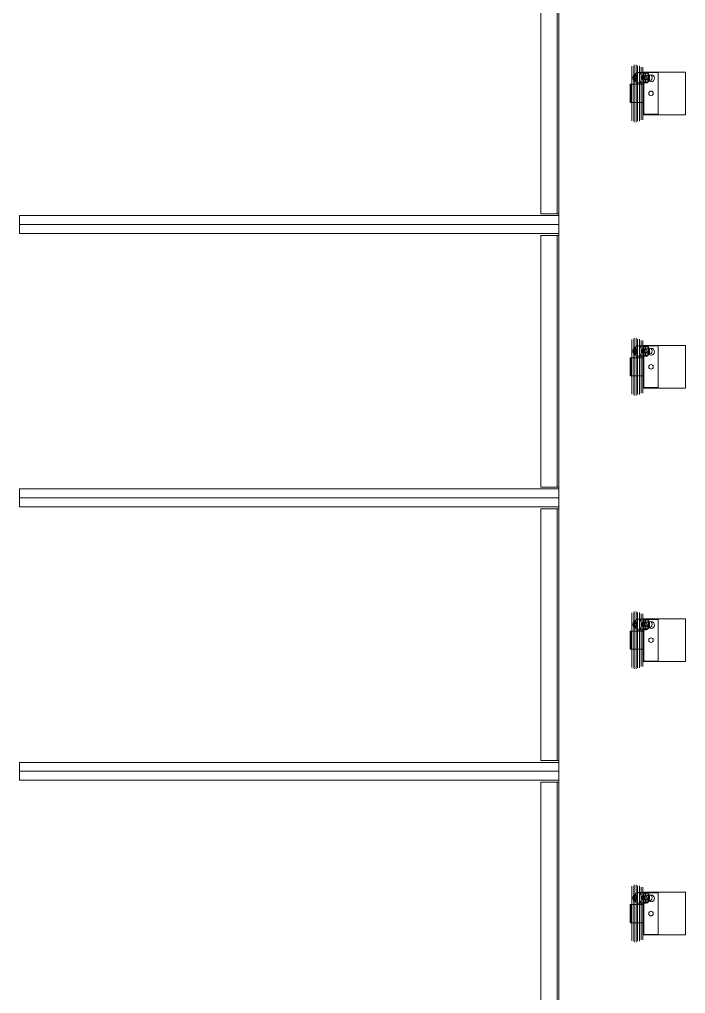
# Model space of a CAD drawing. Header units: millimetres. Extents: x -637480 to 299894, y -125373 to 39000.
# Drawn here: x 133570 to 137276, y 3375 to 8790 of the extents above; entities that cross this region are included whole.
import ezdxf

# ---------------------------------------------------------------- set-up
doc = ezdxf.new("R2010")
doc.units = ezdxf.units.MM
for name, color, linetype, lineweight in [('AM_BOR', 4, 'Continuous', 25), ('Xref building Toll$0$C-PRKG', 70, 'Continuous', 9), ('Xref building Toll$0$E-ELEC-EQPM', 71, 'Continuous', 9)]:
    doc.layers.add(name, color=color, linetype=linetype, lineweight=lineweight)

# ---------------------------------------------------------------- blocks, each defined once
blk = doc.blocks.new('Xref building Toll$0$_SBAMHE4-3000X1520 Parking 90_1 - MHE4 1_52X3-1680944-MASTER GROUND FLOOR')
at = {"layer": 'Xref building Toll$0$C-PRKG'}
for p, q in [((50, 3000), (-50, 3000)), ((-50, 3000), (-50, 0)), ((-50, 0), (-50, 3000)), ((-50, 3000), (50, 3000)), ((-50, 3000), (-50, 3000)), ((0, 0), (0, 3000)), ((50, 0), (50, 3000)), ((50, 3000), (50, 0)), ((50, 3000), (50, 3000)), ((1570, 3000), (1470, 3000)), ((1470, 3000), (1470, 0)), ((1470, 0), (1470, 3000)), ((1470, 3000), (1570, 3000)), ((1470, 3000), (1470, 3000)), ((1570, 3000), (1470, 3000)), ((1470, 3000), (1470, 0)), ((1470, 0), (1470, 3000)), ((1470, 3000), (1570, 3000)), ((1470, 3000), (1470, 3000)), ((1520, 0), (1520, 3000)), ((1520, 0), (1520, 3000)), ((1570, 0), (1570, 3000)), ((1570, 3000), (1570, 0)), ((1570, 3000), (1570, 3000)), ((1570, 0), (1570, 3000)), ((1570, 3000), (1570, 0)), ((1570, 3000), (1570, 3000)), ((3090, 3000), (2990, 3000)), ((2990, 3000), (2990, 0)), ((2990, 0), (2990, 3000)), ((2990, 3000), (3090, 3000)), ((2990, 3000), (2990, 3000)), ((3090, 3000), (2990, 3000)), ((2990, 3000), (2990, 0)), ((2990, 0), (2990, 3000)), ((2990, 3000), (3090, 3000)), ((2990, 3000), (2990, 3000)), ((3040, 0), (3040, 3000)), ((3040, 0), (3040, 3000)), ((3090, 0), (3090, 3000)), ((3090, 3000), (3090, 0)), ((3090, 3000), (3090, 3000)), ((3090, 0), (3090, 3000)), ((3090, 3000), (3090, 0)), ((3090, 3000), (3090, 3000)), ((4610, 3000), (4510, 3000)), ((4510, 3000), (4510, 0)), ((4510, 0), (4510, 3000)), ((4510, 3000), (4610, 3000)), ((4510, 3000), (4510, 3000)), ((4610, 3000), (4510, 3000)), ((4510, 3000), (4510, 0)), ((4510, 0), (4510, 3000)), ((4510, 3000), (4610, 3000)), ((4510, 3000), (4510, 3000)), ((4560, 0), (4560, 3000)), ((4560, 0), (4560, 3000)), ((4610, 0), (4610, 3000)), ((4610, 3000), (4610, 0)), ((4610, 3000), (4610, 3000)), ((4610, 0), (4610, 3000)), ((4610, 3000), (4610, 0)), ((4610, 3000), (4610, 3000)), ((6130, 3000), (6030, 3000)), ((6030, 3000), (6030, 0)), ((6030, 0), (6030, 3000)), ((6030, 3000), (6130, 3000)), ((6030, 3000), (6030, 3000)), ((6130, 3000), (6030, 3000)), ((6030, 3000), (6030, 0)), ((6030, 0), (6030, 3000)), ((6030, 3000), (6130, 3000)), ((6030, 3000), (6030, 3000)), ((6080, 0), (6080, 3000)), ((6080, 0), (6080, 3000)), ((6130, 0), (6130, 3000)), ((6130, 3000), (6130, 0)), ((6130, 3000), (6130, 3000)), ((6130, 0), (6130, 3000)), ((6130, 3000), (6130, 0)), ((6130, 3000), (6130, 3000)), ((7650, 3000), (7550, 3000)), ((7550, 3000), (7550, 0)), ((7550, 0), (7550, 3000)), ((7550, 3000), (7650, 3000)), ((7550, 3000), (7550, 3000)), ((7650, 3000), (7550, 3000)), ((7550, 3000), (7550, 0)), ((7550, 0), (7550, 3000)), ((7550, 3000), (7650, 3000)), ((7550, 3000), (7550, 3000)), ((7600, 0), (7600, 3000)), ((7600, 0), (7600, 3000)), ((7650, 0), (7650, 3000)), ((7650, 3000), (7650, 0)), ((7650, 3000), (7650, 3000)), ((7650, 0), (7650, 3000)), ((7650, 3000), (7650, 0)), ((7650, 3000), (7650, 3000)), ((9170, 3000), (9070, 3000)), ((9070, 3000), (9070, 0)), ((9070, 0), (9070, 3000)), ((9070, 3000), (9170, 3000)), ((9070, 3000), (9070, 3000)), ((9170, 3000), (9070, 3000)), ((9070, 3000), (9070, 0)), ((9070, 0), (9070, 3000)), ((9070, 3000), (9170, 3000)), ((9070, 3000), (9070, 3000)), ((9120, 0), (9120, 3000)), ((9120, 0), (9120, 3000)), ((9170, 0), (9170, 3000)), ((9170, 3000), (9170, 0)), ((9170, 3000), (9170, 3000)), ((9170, 0), (9170, 3000)), ((9170, 3000), (9170, 0)), ((9170, 3000), (9170, 3000)), ((10690, 3000), (10590, 3000)), ((10590, 3000), (10590, 0)), ((10590, 0), (10590, 3000)), ((10590, 3000), (10690, 3000)), ((10590, 3000), (10590, 3000)), ((10640, 0), (10640, 3000)), ((10690, 0), (10690, 3000)), ((10690, 3000), (10690, 0)), ((10690, 3000), (10690, 3000)), ((1460, 100), (60, 100)), ((60, 100), (60, 0)), ((60, 100), (60, 95)), ((60, 100), (60, 100)), ((1460, 100), (60, 100)), ((60, 17.5), (60, 95)), ((1460, 100), (1460, 100)), ((1460, 95), (1460, 100)), ((1460, 0), (1460, 100)), ((1460, 95), (1460, 17.5)), ((2980, 100), (1580, 100)), ((1580, 100), (1580, 0)), ((1580, 100), (1580, 95)), ((1580, 100), (1580, 100)), ((2980, 100), (1580, 100)), ((1580, 17.5), (1580, 95)), ((2980, 100), (2980, 100)), ((2980, 95), (2980, 100)), ((2980, 0), (2980, 100)), ((2980, 95), (2980, 17.5)), ((4500, 100), (3100, 100)), ((3100, 100), (3100, 0)), ((3100, 100), (3100, 95)), ((3100, 100), (3100, 100)), ((4500, 100), (3100, 100)), ((3100, 17.5), (3100, 95)), ((4500, 100), (4500, 100)), ((4500, 95), (4500, 100)), ((4500, 0), (4500, 100)), ((4500, 95), (4500, 17.5)), ((6020, 100), (4620, 100)), ((4620, 100), (4620, 0)), ((4620, 100), (4620, 95)), ((4620, 100), (4620, 100)), ((6020, 100), (4620, 100)), ((4620, 17.5), (4620, 95)), ((6020, 100), (6020, 100)), ((6020, 95), (6020, 100)), ((6020, 0), (6020, 100)), ((6020, 95), (6020, 17.5)), ((7540, 100), (6140, 100)), ((6140, 100), (6140, 0)), ((6140, 100), (6140, 95)), ((6140, 100), (6140, 100)), ((7540, 100), (6140, 100)), ((6140, 17.5), (6140, 95)), ((7540, 100), (7540, 100)), ((7540, 95), (7540, 100)), ((7540, 0), (7540, 100)), ((7540, 95), (7540, 17.5)), ((9060, 100), (7660, 100)), ((7660, 100), (7660, 0)), ((7660, 100), (7660, 95)), ((7660, 100), (7660, 100)), ((9060, 100), (7660, 100)), ((7660, 17.5), (7660, 95)), ((9060, 100), (9060, 100)), ((9060, 95), (9060, 100)), ((9060, 0), (9060, 100)), ((9060, 95), (9060, 17.5)), ((10580, 100), (9180, 100)), ((9180, 100), (9180, 0)), ((9180, 100), (9180, 95)), ((9180, 100), (9180, 100)), ((10580, 100), (9180, 100)), ((9180, 17.5), (9180, 95)), ((10580, 100), (10580, 100)), ((10580, 95), (10580, 100)), ((10580, 0), (10580, 100)), ((10580, 95), (10580, 17.5)), ((60, 9.5), (60, 17.5)), ((60, 9.5), (1460, 9.5)), ((1460, 9.5), (60, 9.5)), ((60, 4.5), (60, 9.5)), ((60, 9.5), (60, 9.5)), ((60, 0), (60, 4.5)), ((60, 0), (1460, 0)), ((60, 0), (1460, 0)), ((1460, 17.5), (1460, 9.5)), ((1460, 9.5), (1460, 9.5)), ((1460, 9.5), (1460, 4.5)), ((1460, 4.5), (1460, 0)), ((1460, 0), (1460, 0)), ((1470, 0), (1570, 0)), ((1570, 0), (1470, 0)), ((1470, 0), (1470, 0)), ((1520, 0), (3040, 0)), ((1570, 0), (1570, 0)), ((1580, 9.5), (1580, 17.5)), ((1580, 9.5), (2980, 9.5)), ((2980, 9.5), (1580, 9.5)), ((1580, 4.5), (1580, 9.5)), ((1580, 9.5), (1580, 9.5)), ((1580, 0), (1580, 4.5)), ((1580, 0), (1580, 0)), ((1580, 0), (2980, 0)), ((1580, 0), (2980, 0)), ((2980, 17.5), (2980, 9.5)), ((2980, 9.5), (2980, 9.5)), ((2980, 9.5), (2980, 4.5)), ((2980, 4.5), (2980, 0)), ((2980, 0), (2980, 0)), ((2990, 0), (3090, 0)), ((3090, 0), (2990, 0)), ((2990, 0), (2990, 0)), ((3040, 0), (4560, 0)), ((3090, 0), (3090, 0)), ((3100, 9.5), (3100, 17.5)), ((3100, 9.5), (4500, 9.5)), ((4500, 9.5), (3100, 9.5)), ((3100, 4.5), (3100, 9.5)), ((3100, 9.5), (3100, 9.5)), ((3100, 0), (3100, 4.5)), ((3100, 0), (4500, 0)), ((3100, 0), (4500, 0)), ((4500, 17.5), (4500, 9.5)), ((4500, 9.5), (4500, 9.5)), ((4500, 9.5), (4500, 4.5)), ((4500, 4.5), (4500, 0)), ((4500, 0), (4500, 0)), ((4560, 0), (6080, 0)), ((4620, 9.5), (4620, 17.5)), ((4620, 9.5), (6020, 9.5)), ((6020, 9.5), (4620, 9.5)), ((4620, 4.5), (4620, 9.5)), ((4620, 9.5), (4620, 9.5)), ((4620, 0), (4620, 4.5)), ((4620, 0), (6020, 0)), ((4620, 0), (6020, 0)), ((6020, 17.5), (6020, 9.5)), ((6020, 9.5), (6020, 9.5)), ((6020, 9.5), (6020, 4.5)), ((6020, 4.5), (6020, 0)), ((6020, 0), (6020, 0)), ((6140, 9.5), (6140, 17.5)), ((6140, 9.5), (7540, 9.5)), ((7540, 9.5), (6140, 9.5)), ((6140, 4.5), (6140, 9.5)), ((6140, 9.5), (6140, 9.5)), ((6140, 0), (6140, 4.5)), ((6140, 0), (7540, 0)), ((6140, 0), (7540, 0)), ((7540, 17.5), (7540, 9.5)), ((7540, 9.5), (7540, 9.5)), ((7540, 9.5), (7540, 4.5)), ((7540, 4.5), (7540, 0)), ((7540, 0), (7540, 0)), ((7660, 9.5), (7660, 17.5)), ((7660, 9.5), (9060, 9.5)), ((9060, 9.5), (7660, 9.5)), ((7660, 4.5), (7660, 9.5)), ((7660, 9.5), (7660, 9.5)), ((7660, 0), (7660, 4.5)), ((7660, 0), (9060, 0)), ((7660, 0), (9060, 0)), ((9060, 17.5), (9060, 9.5)), ((9060, 9.5), (9060, 9.5)), ((9060, 9.5), (9060, 4.5)), ((9060, 4.5), (9060, 0)), ((9060, 0), (9060, 0)), ((9180, 9.5), (9180, 17.5)), ((9180, 9.5), (10580, 9.5)), ((10580, 9.5), (9180, 9.5)), ((9180, 4.5), (9180, 9.5)), ((9180, 9.5), (9180, 9.5)), ((9180, 0), (9180, 4.5)), ((9180, 0), (10580, 0)), ((9180, 0), (10580, 0)), ((10580, 17.5), (10580, 9.5)), ((10580, 9.5), (10580, 9.5)), ((10580, 9.5), (10580, 4.5)), ((10580, 4.5), (10580, 0)), ((10580, 0), (10580, 0)), ((-50, 0), (50, 0)), ((50, 0), (-50, 0)), ((-50, 0), (-50, 0)), ((0, 0), (1520, 0)), ((50, 0), (50, 0)), ((60, 0), (60, 0)), ((1470, 0), (1570, 0)), ((1570, 0), (1470, 0)), ((1470, 0), (1470, 0)), ((1570, 0), (1570, 0)), ((2990, 0), (3090, 0)), ((3090, 0), (2990, 0)), ((2990, 0), (2990, 0)), ((3090, 0), (3090, 0)), ((3100, 0), (3100, 0)), ((4510, 0), (4610, 0)), ((4610, 0), (4510, 0)), ((4510, 0), (4510, 0)), ((4510, 0), (4610, 0)), ((4610, 0), (4510, 0)), ((4510, 0), (4510, 0)), ((4610, 0), (4610, 0)), ((4610, 0), (4610, 0)), ((4620, 0), (4620, 0)), ((6030, 0), (6130, 0)), ((6130, 0), (6030, 0)), ((6030, 0), (6030, 0)), ((6030, 0), (6130, 0)), ((6130, 0), (6030, 0)), ((6030, 0), (6030, 0)), ((6080, 0), (7600, 0)), ((6130, 0), (6130, 0)), ((6130, 0), (6130, 0)), ((6140, 0), (6140, 0)), ((7550, 0), (7650, 0)), ((7650, 0), (7550, 0)), ((7550, 0), (7550, 0)), ((7550, 0), (7650, 0)), ((7650, 0), (7550, 0)), ((7550, 0), (7550, 0)), ((7600, 0), (9120, 0)), ((7650, 0), (7650, 0)), ((7650, 0), (7650, 0)), ((7660, 0), (7660, 0)), ((9070, 0), (9170, 0)), ((9170, 0), (9070, 0)), ((9070, 0), (9070, 0)), ((9070, 0), (9170, 0)), ((9170, 0), (9070, 0)), ((9070, 0), (9070, 0)), ((9120, 0), (10640, 0)), ((9170, 0), (9170, 0)), ((9170, 0), (9170, 0)), ((9180, 0), (9180, 0)), ((10590, 0), (10690, 0)), ((10690, 0), (10590, 0)), ((10590, 0), (10590, 0)), ((10690, 0), (10690, 0))]:
    blk.add_line(p, q, dxfattribs=at)
blk = doc.blocks.new('Xref building Toll$0$CST_ Charging Station - Forklift - Standard-1609571-MASTER GROUND FLOOR')
at = {"layer": 'Xref building Toll$0$E-ELEC-EQPM'}
for p, q in [((-84, -45.5), (-84, -121.7)), ((-84, -48.6), (-84, -45.5)), ((-84, -45.5), (-84, -45.5)), ((-84, -45.5), (17.6, -45.5)), ((17.6, -45.5), (-84, -45.5)), ((-84, -121.7), (-84, -48.6)), ((-84, -48.6), (-84, -48.6)), ((17.6, -48.6), (-84, -48.6)), ((17.6, -48.6), (-84, -48.6)), ((17.6, -45.5), (17.6, -45.5)), ((17.6, -45.5), (17.6, -48.6)), ((17.6, -121.7), (17.6, -45.5)), ((17.6, -48.6), (17.6, -48.6)), ((17.6, -48.6), (17.6, -121.7)), ((25.1, -90.4), (25.1, -134.9)), ((37.3, -68.1), (27.5, -83)), ((81.5, -83), (71.6, -68.1)), ((83.8, -134.9), (83.8, -90.4)), ((-152.3, -118.5), (85.9, -118.5)), ((-152.3, -353.4), (-152.3, -118.5)), ((-152.3, -118.5), (85.9, -118.5)), ((85.9, -118.5), (-152.3, -118.5)), ((-152.3, -118.5), (-152.3, -118.5)), ((-152.3, -201), (-152.3, -118.5)), ((-152.3, -118.5), (-152.3, -201)), ((82.7, -121.7), (-149.1, -121.7)), ((-149.1, -121.7), (-149.1, -121.7)), ((-149.1, -121.7), (82.7, -121.7)), ((-149.1, -121.7), (-149.1, -201)), ((-149.1, -121.7), (-149.1, -201)), ((28.6, -120.1), (-92, -120.1)), ((-92, -120.1), (-92, -120.1)), ((-92, -120.1), (28.6, -120.1)), ((-92, -120.1), (-92, -121.7)), ((-92, -120.1), (-92, -121.7)), ((28.6, -121.7), (-92, -121.7)), ((-92, -121.7), (-92, -121.7)), ((-92, -121.7), (28.6, -121.7)), ((-84, -121.7), (-84, -121.7)), ((17.6, -121.7), (-84, -121.7)), ((17.6, -121.7), (-84, -121.7)), ((17.6, -121.7), (17.6, -121.7)), ((54.5, -132.4), (27.3, -130.6)), ((27.3, -130.6), (27.3, -143.3)), ((27.3, -143.3), (54.5, -145.1)), ((28.6, -120.1), (28.6, -120.1)), ((28.6, -121.7), (28.6, -120.1)), ((28.6, -120.1), (28.6, -121.7)), ((28.6, -121.7), (28.6, -121.7)), ((40, -142.4), (38.3, -156.9)), ((81.6, -130.6), (54.5, -132.4)), ((54.5, -145.1), (81.6, -143.3)), ((70.6, -156.9), (69, -142.4)), ((81.6, -143.3), (81.6, -130.6)), ((82.7, -121.7), (82.7, -121.7)), ((82.7, -201), (82.7, -121.7)), ((82.7, -121.7), (82.7, -201)), ((85.9, -118.5), (85.9, -353.4)), ((85.9, -118.5), (85.9, -118.5)), ((85.9, -118.5), (85.9, -201)), ((85.9, -118.5), (85.9, -201)), ((-152.3, -201), (-152.3, -201)), ((-152.3, -201), (85.9, -201)), ((85.9, -201), (-152.3, -201)), ((82.7, -201), (-149.1, -201)), ((-149.1, -201), (-149.1, -201)), ((-149.1, -201), (82.7, -201)), ((82.7, -201), (82.7, -201)), ((85.9, -201), (85.9, -201)), ((85.9, -353.4), (-152.3, -353.4))]:
    blk.add_line(p, q, dxfattribs=at)
at = {"layer": 'Xref building Toll$0$E-ELEC-EQPM', "flags": 128}
for points in [[(-192.9, -67.6), (-156.3, -67.6), (-63.2, -67.6), (-33.2, -67.6)], [(-33.2, -67.6), (-134.9, -67.6), (-190, -67.6), (-192.9, -67.6)], [(-192.9, -77.9), (-156.3, -77.9), (-63.2, -77.9), (-33.2, -77.9)], [(-33.2, -77.9), (-134.9, -77.9), (-190, -77.9), (-192.9, -77.9)], [(-187.3, -86.7), (-150.8, -86.7), (-58.5, -86.7), (-33.2, -86.7)], [(-33.2, -86.7), (-132.9, -86.7), (-185.3, -86.7), (-187.3, -86.7)], [(-187.3, -96.9), (-150.8, -96.9), (-58.5, -96.9), (-33.2, -96.9)], [(-33.2, -96.9), (-132.9, -96.9), (-185.3, -96.9), (-187.3, -96.9)], [(-185, -54.9), (-148.4, -54.9), (-56.4, -54.9), (-33.2, -54.9)], [(-33.2, -54.9), (-132, -54.9), (-183.2, -54.9), (-185, -54.9)], [(-185, -65.2), (-148.4, -65.2), (-56.4, -65.2), (-33.2, -65.2)], [(-33.2, -65.2), (-132, -65.2), (-183.2, -65.2), (-185, -65.2)], [(-179.4, -105.7), (-142.9, -105.7), (-51.7, -105.7), (-33.2, -105.7)], [(-33.2, -105.7), (-129.8, -105.7), (-178.2, -105.7), (-179.4, -105.7)], [(118.5, -54.9), (82, -54.9), (-10, -54.9), (-33.2, -54.9)], [(-33.2, -54.9), (65.6, -54.9), (116.8, -54.9), (118.5, -54.9)], [(118.5, -65.2), (82, -65.2), (-10, -65.2), (-33.2, -65.2)], [(-33.2, -65.2), (65.6, -65.2), (116.8, -65.2), (118.5, -65.2)], [(126.5, -67.6), (89.9, -67.6), (-3.2, -67.6), (-33.2, -67.6)], [(-33.2, -67.6), (68.5, -67.6), (123.6, -67.6), (126.5, -67.6)], [(126.5, -77.9), (89.9, -77.9), (-3.2, -77.9), (-33.2, -77.9)], [(-33.2, -77.9), (68.5, -77.9), (123.6, -77.9), (126.5, -77.9)], [(120.9, -86.7), (84.4, -86.7), (-8, -86.7), (-33.2, -86.7)], [(-33.2, -86.7), (66.5, -86.7), (118.8, -86.7), (120.9, -86.7)], [(120.9, -96.9), (84.4, -96.9), (-8, -96.9), (-33.2, -96.9)], [(-33.2, -96.9), (66.5, -96.9), (118.8, -96.9), (120.9, -96.9)], [(113, -105.7), (76.5, -105.7), (-14.7, -105.7), (-33.2, -105.7)], [(-33.2, -105.7), (63.4, -105.7), (111.8, -105.7), (113, -105.7)], [(-179.4, -116), (-142.9, -116), (-51.7, -116), (-33.2, -116)], [(-33.2, -116), (-129.8, -116), (-178.2, -116), (-179.4, -116)], [(113, -116), (76.5, -116), (-14.7, -116), (-33.2, -116)], [(-33.2, -116), (63.4, -116), (111.8, -116), (113, -116)]]:
    blk.add_lwpolyline(points, dxfattribs=at)
at = {"layer": 'Xref building Toll$0$E-ELEC-EQPM'}
for centre, radius, start, end in [((54.5, -72.8), 12, 90, 270), ((54.5, -72.8), 12, 90, 270), ((54.5, -72.8), 6.44, 90, 270), ((54.5, -72.8), 5.14, 90, 270), ((54.5, -72.8), 5.14, 90, 270), ((54.5, -72.8), 12, 270, 90), ((54.5, -72.8), 12, 270, 90), ((54.5, -72.8), 6.44, 270, 90), ((54.5, -72.8), 5.14, 270, 90), ((54.5, -72.8), 5.14, 270, 90), ((-33.2, -161.4), 12.7, 0, 180), ((-33.2, -161.4), 12.7, 0, 180), ((-33.2, -161.4), 12.7, 180, 360), ((-33.2, -161.4), 12.7, 180, 0), ((50.9, -161.4), 19.1, 0, 180), ((50.9, -161.4), 19, 0, 180), ((50.9, -161.4), 19.1, 180, 360), ((50.9, -161.4), 19, 180, 0)]:
    blk.add_arc(centre, radius, start, end, dxfattribs=at)
for centre, major_axis, start_param, end_param in [((54.5, -90.4), (-29.4, 0), 4.712389, 7.853982), ((54.5, -72.8), (-18.6, 0), 4.712389, 7.853982), ((54.5, -72.8), (-18.6, 0), 1.570796, 4.712389), ((54.5, -90.4), (-29.4, 0), 1.570796, 4.712389), ((54.5, -134.9), (-29.4, 0), 4.712389, 7.853982), ((54.5, -130.6), (-27.2, 0), 3.141593, 6.283185), ((54.5, -143.3), (-27.2, 0), 3.141593, 6.283185), ((54.5, -157.6), (-16.2, 0), 4.712389, 7.853982), ((54.5, -143.1), (-14.5, 0), 4.712389, 7.853982), ((54.5, -134.9), (-29.4, 0), 1.570796, 4.712389), ((54.5, -143.1), (-14.5, 0), 1.570796, 4.712389), ((54.5, -157.6), (-16.2, 0), 1.570796, 4.712389)]:
    blk.add_ellipse(centre, major_axis=major_axis, ratio=0.642788, start_param=start_param, end_param=end_param, dxfattribs=at)
blk = doc.blocks.new('Xref building Toll')
at = {"layer": 'Xref building Toll$0$C-PRKG', "rotation": 90.00000000000021}
blk.add_blockref('Xref building Toll$0$_SBAMHE4-3000X1520 Parking 90_1 - MHE4 1_52X3-1680944-MASTER GROUND FLOOR', (136570, 50), dxfattribs=at)
at = {"layer": 'Xref building Toll$0$E-ELEC-EQPM', "rotation": 89.99999999999868}
for p in [(136922.1, 8412.3), (136922.1, 6892.3), (136922.1, 5372.3), (136922.1, 3852.3)]:
    blk.add_blockref('Xref building Toll$0$CST_ Charging Station - Forklift - Standard-1609571-MASTER GROUND FLOOR', p, dxfattribs=at)

msp = doc.modelspace()

# ---------------------------------------------------------------- block references
at = {"layer": 'AM_BOR'}
msp.add_blockref('Xref building Toll', (0, 0), dxfattribs=at)

doc.saveas('drawing.dxf')
